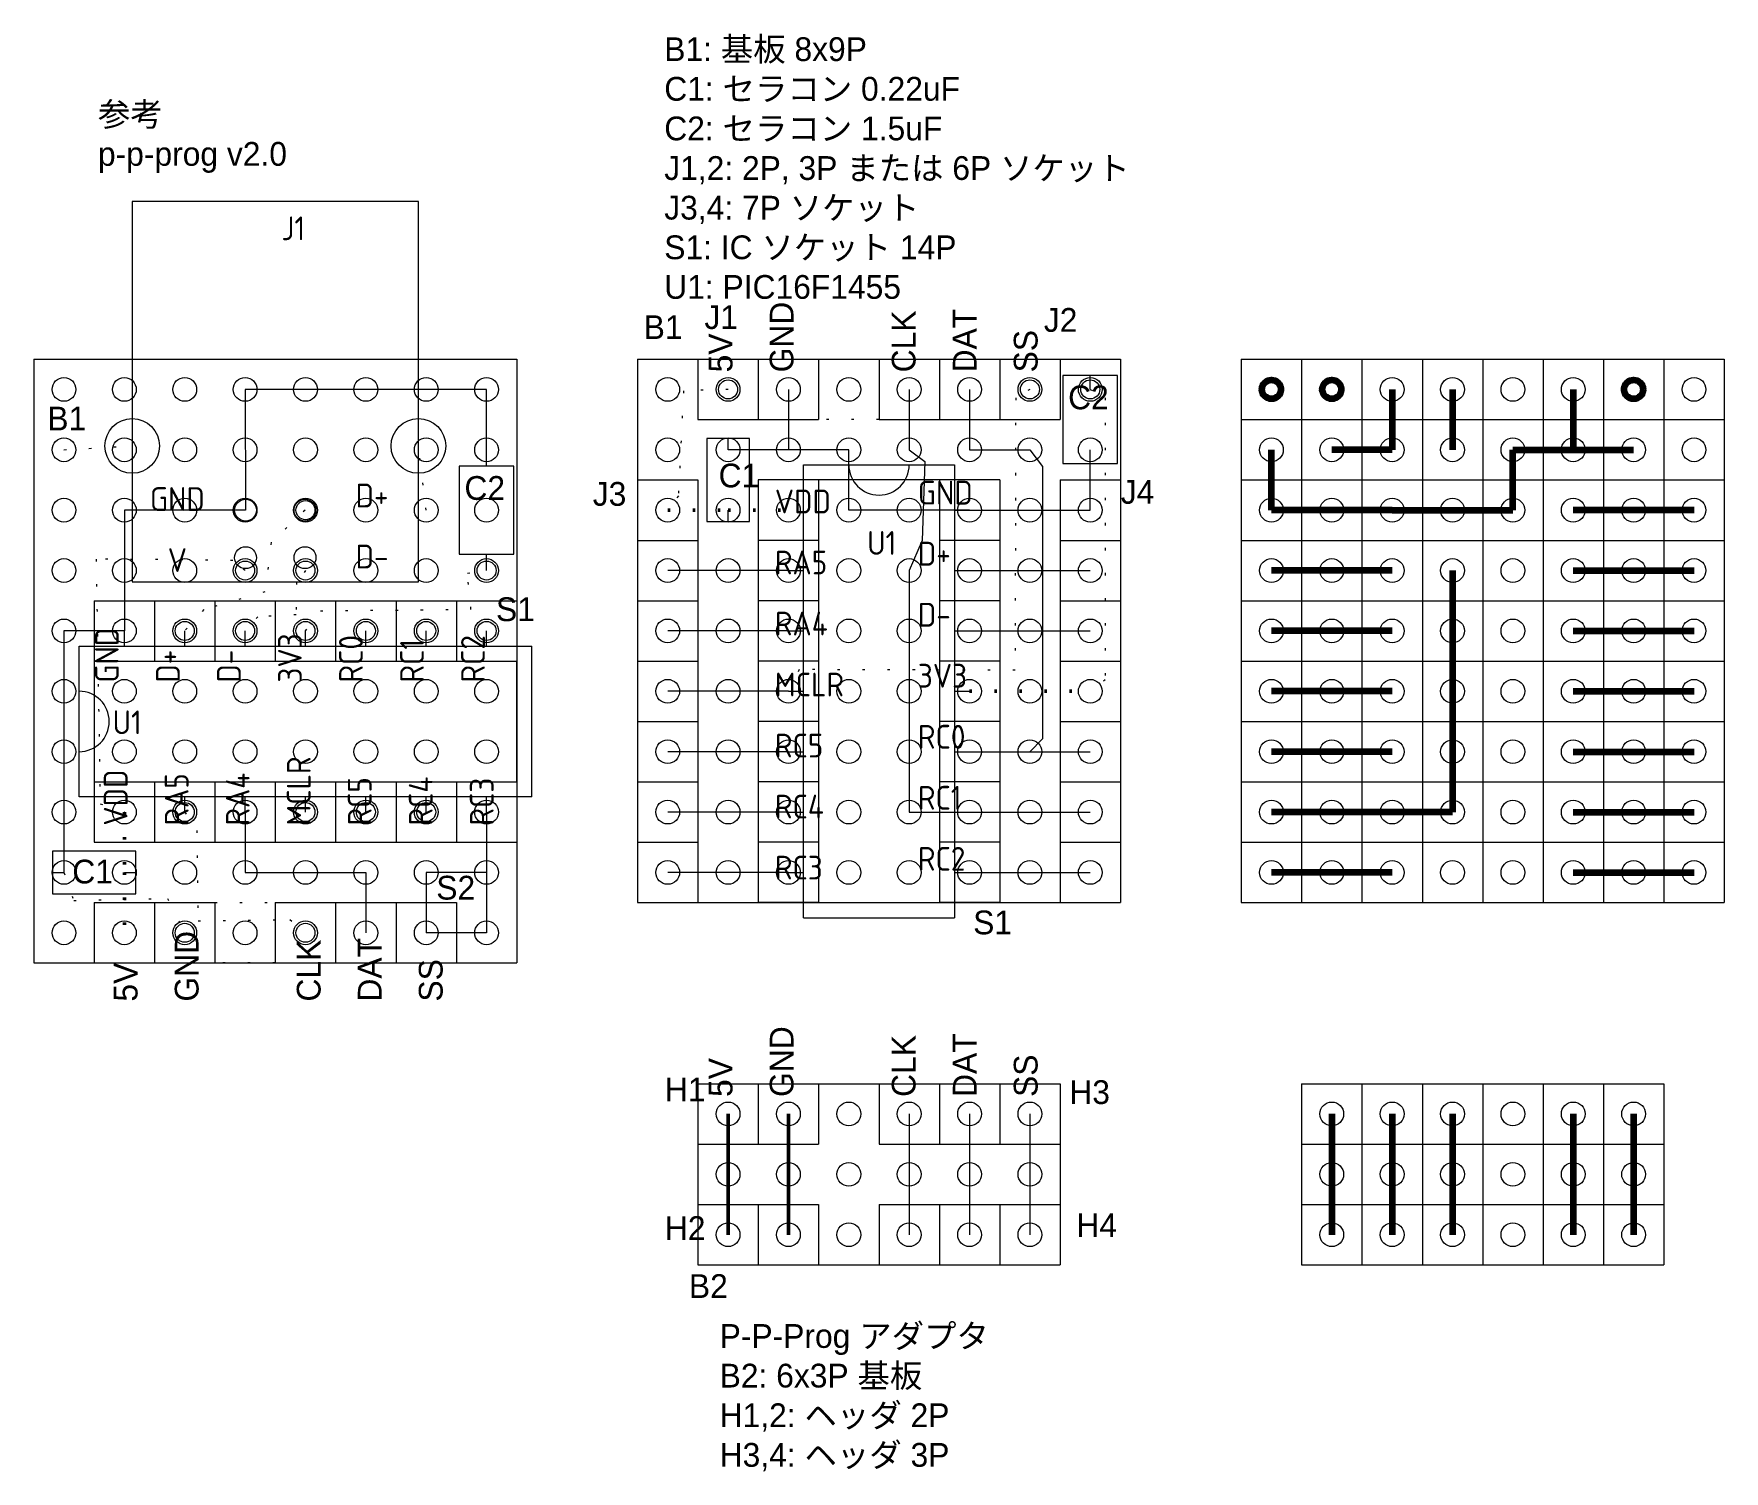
# Model space of a CAD drawing. Extents: x -26.7 to 44.4, y -45.5 to 15.
import ezdxf

# ---------------------------------------------------------------- set-up
doc = ezdxf.new("R2010")
doc.units = 0
doc.linetypes.add('DOTTINY', pattern=[0.9525, 0, -0.9525])
doc.layers.get('0').update_dxf_attribs({"linetype": 'CONTINUOUS', "lineweight": 9})
for name, color, linetype, lineweight in [('0_GND', 7, 'CONTINUOUS', 15), ('5V line', 1, 'CONTINUOUS', 15), ('condenser', 5, 'CONTINUOUS', 15)]:
    doc.layers.add(name, color=color, linetype=linetype, lineweight=lineweight)
for name, color, linetype, lineweight, true_color in [('0_wire', 92, 'CONTINUOUS', 15, 0x00c800), ('3.3V line', 40, 'CONTINUOUS', 15, 0xffaa00), ('micon', 216, 'CONTINUOUS', 15, 0x800080), ('resister', 132, 'CONTINUOUS', 15, 0x00c6c6), ('socket_header', 56, 'CONTINUOUS', 15, 0x808000), ('terminal', 16, 'CONTINUOUS', 15, 0x800000), ('universal_board', 253, 'CONTINUOUS', 15, 0xa0a0a4)]:
    doc.layers.add(name, color=color, linetype=linetype, lineweight=lineweight, true_color=true_color)
doc.styles.add('iso', font='iso')
doc.styles.add('kst32b', font='kst32b')
doc.styles.add('unicode', font='unicode')

msp = doc.modelspace()

# ---------------------------------------------------------------- linework, layer by layer
at = {"layer": '0_GND'}
for p, q in [((-7.62, 0), (-17.78, 0)), ((-17.78, 0), (-17.76, -5.08)), ((-7.62, -2.54), (-7.62, 0)), ((5.08, 0), (5.08, -2.54)), ((5.08, -2.54), (2.54, -2.54)), ((7.62, -2.54), (5.08, -2.54)), ((7.62, -5.08), (7.62, -2.54)), ((17.78, -5.08), (17.78, -2.54)), ((-17.76, -5.08), (-22.86, -5.08)), ((-22.86, -5.08), (-22.86, -10.16)), ((12.7, -5.08), (7.62, -5.08)), ((12.7, -5.08), (17.78, -5.08)), ((-22.86, -10.16), (-25.4, -10.16)), ((-25.4, -10.16), (-25.4, -20.32))]:
    msp.add_line(p, q, dxfattribs=at)
at = {"layer": '0_GND', "lineweight": 200}
for p, q in [((38.1, 0), (38.1, -2.54)), ((25.4, -5.08), (25.4, -2.54)), ((35.56, -5.08), (35.56, -2.54)), ((35.56, -2.54), (38.1, -2.54)), ((38.1, -2.54), (40.64, -2.54)), ((30.48, -5.08), (25.4, -5.08)), ((30.48, -5.08), (35.56, -5.08)), ((38.1, -30.48), (38.1, -35.56))]:
    msp.add_line(p, q, dxfattribs=at)
at = {"layer": '0_GND', "linetype": 'CONTINUOUS', "lineweight": 50}
msp.add_line((5.08, -30.48), (5.08, -35.56), dxfattribs=at)
at = {"layer": '0_GND'}
msp.add_circle((-20.32, -22.86), 0.4, dxfattribs=at)
at = {"layer": '0_wire'}
for p, q in [((10.16, 0), (10.16, -2.54)), ((12.7, 0), (12.7, -2.54)), ((12.7, -2.54), (15.24, -2.54)), ((5.08, -7.62), (0, -7.62)), ((10.16, -7.62), (10.16, -17.78)), ((12.7, -7.62), (17.78, -7.62)), ((5.08, -10.16), (0, -10.16)), ((12.7, -10.16), (17.78, -10.16)), ((5.08, -12.7), (0, -12.7)), ((5.08, -15.24), (0, -15.24)), ((12.7, -15.24), (17.78, -15.24)), ((-17.78, -17.78), (-17.78, -20.32)), ((-7.62, -17.78), (-7.62, -22.86)), ((5.08, -17.78), (0, -17.78)), ((10.16, -17.78), (12.7, -17.78)), ((12.7, -17.78), (17.78, -17.78)), ((-17.78, -20.32), (-12.7, -20.32)), ((-12.7, -20.32), (-12.7, -22.86)), ((-7.62, -20.32), (-10.16, -20.32)), ((-10.16, -20.32), (-10.16, -22.86)), ((5.08, -20.32), (0, -20.32)), ((12.7, -20.32), (17.78, -20.32)), ((-7.62, -22.86), (-10.16, -22.86)), ((10.16, -30.48), (10.16, -35.56)), ((12.7, -30.48), (12.7, -35.56)), ((15.24, -30.48), (15.24, -35.56))]:
    msp.add_line(p, q, dxfattribs=at)
at = {"layer": '0_wire', "lineweight": 200}
for p, q in [((33.02, 0), (33.02, -2.54)), ((30.48, 0), (30.48, -2.54)), ((30.48, -2.54), (27.94, -2.54)), ((30.48, -7.62), (25.4, -7.62)), ((33.02, -7.62), (33.02, -17.78)), ((38.1, -7.62), (43.18, -7.62)), ((30.48, -10.16), (25.4, -10.16)), ((38.1, -10.16), (43.18, -10.16)), ((38.1, -12.7), (43.18, -12.7)), ((30.48, -15.24), (25.4, -15.24)), ((38.1, -15.24), (43.18, -15.24)), ((30.48, -17.78), (25.4, -17.78)), ((33.02, -17.78), (30.48, -17.78)), ((38.1, -17.78), (43.18, -17.78)), ((30.48, -20.32), (25.4, -20.32)), ((38.1, -20.32), (43.18, -20.32)), ((27.94, -30.48), (27.94, -35.56)), ((30.48, -30.48), (30.48, -35.56)), ((33.02, -30.48), (33.02, -35.56))]:
    msp.add_line(p, q, dxfattribs=at)
at = {"layer": '0_wire'}
for centre in [(15.24, 0), (-15.24, -5.08), (-15.24, -7.62), (-20.32, -10.16), (-17.78, -10.16), (-12.7, -10.16), (-10.16, -10.16), (-7.62, -10.16), (-20.32, -17.78), (-15.24, -17.78), (-12.7, -17.78), (-10.16, -17.78), (-15.24, -22.86)]:
    msp.add_circle(centre, 0.4, dxfattribs=at)
at = {"layer": '0_wire', "lineweight": 200}
msp.add_circle((27.94, 0), 0.4, dxfattribs=at)
at = {"layer": '3.3V line', "linetype": 'DOTTINY', "lineweight": 50}
msp.add_line((12.7, -12.7), (17.78, -12.7), dxfattribs=at)
at = {"layer": '3.3V line', "lineweight": 200}
msp.add_line((30.48, -12.7), (25.4, -12.7), dxfattribs=at)
at = {"layer": '3.3V line'}
for centre in [(17.78, 0), (-7.62, -7.62), (-15.24, -10.16)]:
    msp.add_circle(centre, 0.4, dxfattribs=at)
at = {"layer": '3.3V line', "lineweight": 200}
msp.add_circle((25.4, 0), 0.4, dxfattribs=at)
at = {"layer": '5V line', "linetype": 'DOTTINY', "lineweight": 50}
for p, q in [((0, -5.08), (2.54, -5.08)), ((2.54, -5.08), (5.08, -5.08)), ((-22.86, -17.78), (-22.86, -20.32)), ((-22.86, -20.32), (-22.86, -22.86))]:
    msp.add_line(p, q, dxfattribs=at)
at = {"layer": '5V line', "lineweight": 200}
for p, q in [((40.64, -5.08), (38.1, -5.08)), ((43.18, -5.08), (40.64, -5.08)), ((40.64, -30.48), (40.64, -35.56))]:
    msp.add_line(p, q, dxfattribs=at)
at = {"layer": '5V line', "linetype": 'CONTINUOUS', "lineweight": 50}
msp.add_line((2.54, -30.48), (2.54, -35.56), dxfattribs=at)
at = {"layer": '5V line'}
for centre in [(2.54, 0), (-17.78, -7.62)]:
    msp.add_circle(centre, 0.4, dxfattribs=at)
at = {"layer": '5V line', "lineweight": 200}
msp.add_circle((40.64, 0), 0.4, dxfattribs=at)
at = {"layer": 'condenser'}
for p, q in [((18.93, 0.58), (16.63, 0.58)), ((16.63, 0.58), (16.63, -3.12)), ((17.78, 0), (17.78, 0.58)), ((18.93, -3.12), (18.93, 0.58)), ((3.44, -2.06), (1.64, -2.06)), ((1.64, -2.06), (1.64, -5.56)), ((2.54, -2.54), (2.54, -2.06)), ((3.44, -5.56), (3.44, -2.06)), ((-7.62, -3.23), (-7.62, -2.54)), ((17.78, -3.12), (17.78, -2.54)), ((-6.47, -3.23), (-8.77, -3.23)), ((-8.77, -3.23), (-8.77, -6.93)), ((-6.47, -6.93), (-6.47, -3.23)), ((16.63, -3.12), (18.93, -3.12)), ((1.64, -5.56), (3.44, -5.56)), ((2.54, -5.56), (2.54, -5.08)), ((-8.77, -6.93), (-6.47, -6.93)), ((-7.62, -7.62), (-7.62, -6.93)), ((-25.88, -19.42), (-25.88, -21.22)), ((-22.38, -19.42), (-25.88, -19.42)), ((-22.38, -21.22), (-22.38, -19.42)), ((-25.88, -20.32), (-25.4, -20.32)), ((-22.86, -20.32), (-22.38, -20.32)), ((-25.88, -21.22), (-22.38, -21.22))]:
    msp.add_line(p, q, dxfattribs=at)
at = {"layer": 'micon'}
for p, q in [((5.715, -22.225), (5.715, -3.175)), ((5.715, -3.175), (12.065, -3.175)), ((12.065, -3.175), (12.065, -22.225)), ((12.065, -5.08), (12.7, -5.08)), ((5.08, -7.62), (5.715, -7.62)), ((12.065, -7.62), (12.7, -7.62)), ((-22.86, -10.795), (-22.86, -10.16)), ((-20.32, -10.795), (-20.32, -10.16)), ((-17.78, -10.795), (-17.78, -10.16)), ((-15.24, -10.795), (-15.24, -10.16)), ((-12.7, -10.795), (-12.7, -10.16)), ((-10.16, -10.795), (-10.16, -10.16)), ((-7.62, -10.795), (-7.62, -10.16)), ((5.08, -10.16), (5.715, -10.16)), ((12.065, -10.16), (12.7, -10.16)), ((-24.765, -10.795), (-5.715, -10.795)), ((-24.765, -17.145), (-24.765, -10.795)), ((-5.715, -17.145), (-5.715, -10.795)), ((5.08, -12.7), (5.715, -12.7)), ((12.065, -12.7), (12.7, -12.7)), ((5.08, -15.24), (5.715, -15.24)), ((12.065, -15.24), (12.7, -15.24)), ((-5.715, -17.145), (-24.765, -17.145)), ((-20.32, -17.78), (-20.32, -17.145)), ((-17.78, -17.78), (-17.78, -17.145)), ((-15.24, -17.78), (-15.24, -17.145)), ((-12.7, -17.78), (-12.7, -17.145)), ((-10.16, -17.78), (-10.16, -17.145)), ((-7.62, -17.78), (-7.62, -17.145)), ((5.08, -17.78), (5.715, -17.78)), ((12.065, -17.78), (12.7, -17.78)), ((5.08, -20.32), (5.715, -20.32)), ((12.065, -20.32), (12.7, -20.32)), ((5.715, -22.225), (12.065, -22.225))]:
    msp.add_line(p, q, dxfattribs=at)
for centre, start, end in [((8.89, -3.175), 180, 0), ((-24.765, -13.97), 270, 90)]:
    msp.add_arc(centre, 1.27, start, end, dxfattribs=at)
at = {"layer": 'resister', "linetype": 'DOTTINY', "lineweight": 15}
for p, q in [((-25.4, -2.54), (-22.53, -2.38)), ((-10.16, -5.08), (-10.49, -2.38))]:
    msp.add_line(p, q, dxfattribs=at)
at = {"layer": 'resister', "linetype": 'DOTTINY'}
for points in [[(2.54, 0), (0.667, -0.063), (0.448, -4.477), (0, -5.08)], [(15.24, 0), (14.642, -0.358), (14.615, -11.814), (5.527, -11.786), (5.08, -12.7)], [(17.78, 0), (18.411, -0.356), (18.411, -12.211), (17.78, -12.7)], [(-15.26, -5.08), (-16.683, -6.433), (-16.943, -8.516), (-19.514, -9.264), (-20.32, -10.16)], [(-17.78, -7.62), (-18.296, -7.192), (-24.048, -7.135), (-23.876, -17.437), (-22.86, -17.78)], [(-15.24, -7.62), (-15.617, -8.11), (-15.634, -9.479), (-17.244, -9.565), (-17.78, -10.16)], [(-15.24, -10.16), (-14.604, -9.31), (-8.28, -9.252), (-8.423, -7.736), (-7.62, -7.62)], [(-20.32, -17.78), (-19.812, -18.553), (-19.755, -22.359), (-15.892, -22.302), (-15.24, -22.86)], [(-25.4, -20.32), (-24.992, -21.5), (-21.043, -21.414), (-20.32, -22.86)]]:
    msp.add_lwpolyline(points, dxfattribs=at)
at = {"layer": 'resister'}
for points in [[(10.16, -2.54), (10.815, -3.029), (10.704, -6.361), (10.16, -7.62)], [(15.24, -2.54), (15.771, -3.25), (15.771, -14.705), (15.24, -15.24)]]:
    msp.add_lwpolyline(points, dxfattribs=at)
at = {"layer": 'socket_header'}
for p, q in [((1.27, 1.27), (1.27, -1.27)), ((1.27, 1.27), (3.81, 1.27)), ((3.81, 1.27), (3.81, -1.27)), ((3.81, 1.27), (3.81, -1.27)), ((3.81, 1.27), (6.35, 1.27)), ((6.35, 1.27), (6.35, -1.27)), ((8.89, 1.27), (8.89, -1.27)), ((8.89, 1.27), (11.43, 1.27)), ((11.43, 1.27), (11.43, -1.27)), ((11.43, 1.27), (11.43, -1.27)), ((11.43, 1.27), (13.97, 1.27)), ((13.97, 1.27), (13.97, -1.27)), ((13.97, 1.27), (13.97, -1.27)), ((13.97, 1.27), (16.51, 1.27)), ((16.51, 1.27), (16.51, -1.27)), ((1.27, -1.27), (3.81, -1.27)), ((3.81, -1.27), (6.35, -1.27)), ((8.89, -1.27), (11.43, -1.27)), ((11.43, -1.27), (13.97, -1.27)), ((13.97, -1.27), (16.51, -1.27)), ((-1.27, -3.81), (-1.27, -6.35)), ((-1.27, -3.81), (1.27, -3.81)), ((1.27, -3.81), (1.27, -6.35)), ((6.35, -3.81), (3.81, -3.81)), ((3.81, -3.81), (3.81, -6.35)), ((6.35, -3.81), (6.35, -6.35)), ((11.43, -3.81), (6.35, -3.81)), ((13.97, -3.81), (11.43, -3.81)), ((11.43, -3.81), (11.43, -6.35)), ((13.97, -3.81), (13.97, -6.35)), ((16.51, -3.81), (16.51, -6.35)), ((16.51, -3.81), (19.05, -3.81)), ((19.05, -3.81), (19.05, -6.35)), ((-1.27, -6.35), (1.27, -6.35)), ((-1.27, -6.35), (-1.27, -8.89)), ((-1.27, -6.35), (1.27, -6.35)), ((1.27, -6.35), (1.27, -8.89)), ((6.35, -6.35), (3.81, -6.35)), ((6.35, -6.35), (3.81, -6.35)), ((3.81, -6.35), (3.81, -8.89)), ((6.35, -6.35), (6.35, -8.89)), ((13.97, -6.35), (11.43, -6.35)), ((13.97, -6.35), (11.43, -6.35)), ((11.43, -6.35), (11.43, -8.89)), ((13.97, -6.35), (13.97, -8.89)), ((16.51, -6.35), (19.05, -6.35)), ((16.51, -6.35), (16.51, -8.89)), ((16.51, -6.35), (19.05, -6.35)), ((19.05, -6.35), (19.05, -8.89)), ((-24.13, -8.89), (-24.13, -11.43)), ((-24.13, -8.89), (-21.59, -8.89)), ((-21.59, -8.89), (-21.59, -11.43)), ((-21.59, -8.89), (-21.59, -11.43)), ((-21.59, -8.89), (-19.05, -8.89)), ((-19.05, -8.89), (-19.05, -11.43)), ((-19.05, -8.89), (-19.05, -11.43)), ((-19.05, -8.89), (-16.51, -8.89)), ((-16.51, -8.89), (-16.51, -11.43)), ((-16.51, -8.89), (-16.51, -11.43)), ((-16.51, -8.89), (-13.97, -8.89)), ((-13.97, -8.89), (-13.97, -11.43)), ((-13.97, -8.89), (-13.97, -11.43)), ((-13.97, -8.89), (-11.43, -8.89)), ((-11.43, -8.89), (-11.43, -11.43)), ((-11.43, -8.89), (-11.43, -11.43)), ((-11.43, -8.89), (-8.89, -8.89)), ((-8.89, -8.89), (-8.89, -11.43)), ((-8.89, -8.89), (-8.89, -11.43)), ((-8.89, -8.89), (-6.35, -8.89)), ((-6.35, -8.89), (-6.35, -11.43)), ((-1.27, -8.89), (1.27, -8.89)), ((-1.27, -8.89), (-1.27, -11.43)), ((-1.27, -8.89), (1.27, -8.89)), ((1.27, -8.89), (1.27, -11.43)), ((6.35, -8.89), (3.81, -8.89)), ((6.35, -8.89), (3.81, -8.89)), ((3.81, -8.89), (3.81, -11.43)), ((6.35, -8.89), (6.35, -11.43)), ((13.97, -8.89), (11.43, -8.89)), ((13.97, -8.89), (11.43, -8.89)), ((11.43, -8.89), (11.43, -11.43)), ((13.97, -8.89), (13.97, -11.43)), ((16.51, -8.89), (19.05, -8.89)), ((16.51, -8.89), (16.51, -11.43)), ((16.51, -8.89), (19.05, -8.89)), ((19.05, -8.89), (19.05, -11.43)), ((-24.13, -11.43), (-21.59, -11.43)), ((-24.13, -11.43), (-24.13, -16.51)), ((-21.59, -11.43), (-19.05, -11.43)), ((-19.05, -11.43), (-16.51, -11.43)), ((-16.51, -11.43), (-13.97, -11.43)), ((-13.97, -11.43), (-11.43, -11.43)), ((-11.43, -11.43), (-8.89, -11.43)), ((-8.89, -11.43), (-6.35, -11.43)), ((-6.35, -16.51), (-6.35, -11.43)), ((-1.27, -11.43), (1.27, -11.43)), ((-1.27, -11.43), (-1.27, -13.97)), ((-1.27, -11.43), (1.27, -11.43)), ((1.27, -11.43), (1.27, -13.97)), ((6.35, -11.43), (3.81, -11.43)), ((6.35, -11.43), (3.81, -11.43)), ((3.81, -11.43), (3.81, -13.97)), ((6.35, -11.43), (6.35, -13.97)), ((13.97, -11.43), (11.43, -11.43)), ((13.97, -11.43), (11.43, -11.43)), ((11.43, -11.43), (11.43, -13.97)), ((13.97, -11.43), (13.97, -13.97)), ((16.51, -11.43), (19.05, -11.43)), ((16.51, -11.43), (16.51, -13.97)), ((16.51, -11.43), (19.05, -11.43)), ((19.05, -11.43), (19.05, -13.97)), ((-1.27, -13.97), (1.27, -13.97)), ((-1.27, -13.97), (-1.27, -16.51)), ((-1.27, -13.97), (1.27, -13.97)), ((1.27, -13.97), (1.27, -16.51)), ((6.35, -13.97), (3.81, -13.97)), ((6.35, -13.97), (3.81, -13.97)), ((3.81, -13.97), (3.81, -16.51)), ((6.35, -13.97), (6.35, -16.51)), ((13.97, -13.97), (11.43, -13.97)), ((13.97, -13.97), (11.43, -13.97)), ((11.43, -13.97), (11.43, -16.51)), ((13.97, -13.97), (13.97, -16.51)), ((16.51, -13.97), (19.05, -13.97)), ((16.51, -13.97), (16.51, -16.51)), ((16.51, -13.97), (19.05, -13.97)), ((19.05, -13.97), (19.05, -16.51)), ((-24.13, -16.51), (-24.13, -19.05)), ((-24.13, -16.51), (-21.59, -16.51)), ((-21.59, -16.51), (-21.59, -19.05)), ((-21.59, -16.51), (-21.59, -19.05)), ((-21.59, -16.51), (-19.05, -16.51)), ((-19.05, -16.51), (-19.05, -19.05)), ((-19.05, -16.51), (-19.05, -19.05)), ((-19.05, -16.51), (-16.51, -16.51)), ((-16.51, -16.51), (-16.51, -19.05)), ((-16.51, -16.51), (-16.51, -19.05)), ((-16.51, -16.51), (-13.97, -16.51)), ((-13.97, -16.51), (-13.97, -19.05)), ((-13.97, -16.51), (-13.97, -19.05)), ((-13.97, -16.51), (-11.43, -16.51)), ((-11.43, -16.51), (-11.43, -19.05)), ((-11.43, -16.51), (-11.43, -19.05)), ((-11.43, -16.51), (-8.89, -16.51)), ((-8.89, -16.51), (-8.89, -19.05)), ((-8.89, -16.51), (-8.89, -19.05)), ((-8.89, -16.51), (-6.35, -16.51)), ((-6.35, -16.51), (-6.35, -19.05)), ((-1.27, -16.51), (1.27, -16.51)), ((-1.27, -16.51), (-1.27, -19.05)), ((-1.27, -16.51), (1.27, -16.51)), ((1.27, -16.51), (1.27, -19.05)), ((6.35, -16.51), (3.81, -16.51)), ((6.35, -16.51), (3.81, -16.51)), ((3.81, -16.51), (3.81, -19.05)), ((6.35, -16.51), (6.35, -19.05)), ((13.97, -16.51), (11.43, -16.51)), ((13.97, -16.51), (11.43, -16.51)), ((11.43, -16.51), (11.43, -19.05)), ((13.97, -16.51), (13.97, -19.05)), ((16.51, -16.51), (19.05, -16.51)), ((16.51, -16.51), (16.51, -19.05)), ((16.51, -16.51), (19.05, -16.51)), ((19.05, -16.51), (19.05, -19.05)), ((-24.13, -19.05), (-21.59, -19.05)), ((-21.59, -19.05), (-19.05, -19.05)), ((-19.05, -19.05), (-16.51, -19.05)), ((-16.51, -19.05), (-13.97, -19.05)), ((-13.97, -19.05), (-11.43, -19.05)), ((-11.43, -19.05), (-8.89, -19.05)), ((-8.89, -19.05), (-6.35, -19.05)), ((-1.27, -19.05), (1.27, -19.05)), ((-1.27, -19.05), (-1.27, -21.59)), ((-1.27, -19.05), (1.27, -19.05)), ((1.27, -19.05), (1.27, -21.59)), ((6.35, -19.05), (3.81, -19.05)), ((6.35, -19.05), (3.81, -19.05)), ((3.81, -19.05), (3.81, -21.59)), ((6.35, -19.05), (6.35, -21.59)), ((13.97, -19.05), (11.43, -19.05)), ((13.97, -19.05), (11.43, -19.05)), ((11.43, -19.05), (11.43, -21.59)), ((13.97, -19.05), (13.97, -21.59)), ((16.51, -19.05), (19.05, -19.05)), ((16.51, -19.05), (16.51, -21.59)), ((16.51, -19.05), (19.05, -19.05)), ((19.05, -19.05), (19.05, -21.59)), ((-24.13, -21.59), (-24.13, -24.13)), ((-24.13, -21.59), (-21.59, -21.59)), ((-21.59, -21.59), (-21.59, -24.13)), ((-21.59, -21.59), (-21.59, -24.13)), ((-21.59, -21.59), (-19.05, -21.59)), ((-19.05, -21.59), (-19.05, -24.13)), ((-16.51, -21.59), (-16.51, -24.13)), ((-16.51, -21.59), (-13.97, -21.59)), ((-13.97, -21.59), (-13.97, -24.13)), ((-13.97, -21.59), (-13.97, -24.13)), ((-13.97, -21.59), (-11.43, -21.59)), ((-11.43, -21.59), (-11.43, -24.13)), ((-11.43, -21.59), (-11.43, -24.13)), ((-11.43, -21.59), (-8.89, -21.59)), ((-8.89, -21.59), (-8.89, -24.13)), ((-1.27, -21.59), (1.27, -21.59)), ((6.35, -21.59), (3.81, -21.59)), ((6.35, -21.59), (11.43, -21.59)), ((13.97, -21.59), (11.43, -21.59)), ((16.51, -21.59), (19.05, -21.59)), ((-24.13, -24.13), (-21.59, -24.13)), ((-21.59, -24.13), (-19.05, -24.13)), ((-16.51, -24.13), (-13.97, -24.13)), ((-13.97, -24.13), (-11.43, -24.13)), ((-11.43, -24.13), (-8.89, -24.13)), ((1.27, -29.21), (1.27, -31.75)), ((1.27, -29.21), (3.81, -29.21)), ((3.81, -29.21), (3.81, -31.75)), ((3.81, -29.21), (3.81, -31.75)), ((3.81, -29.21), (6.35, -29.21)), ((6.35, -29.21), (6.35, -31.75)), ((8.89, -29.21), (8.89, -31.75)), ((8.89, -29.21), (11.43, -29.21)), ((11.43, -29.21), (11.43, -31.75)), ((11.43, -29.21), (11.43, -31.75)), ((11.43, -29.21), (13.97, -29.21)), ((13.97, -29.21), (13.97, -31.75)), ((13.97, -29.21), (13.97, -31.75)), ((13.97, -29.21), (16.51, -29.21)), ((16.51, -29.21), (16.51, -31.75)), ((1.27, -31.75), (3.81, -31.75)), ((3.81, -31.75), (6.35, -31.75)), ((8.89, -31.75), (11.43, -31.75)), ((11.43, -31.75), (13.97, -31.75)), ((13.97, -31.75), (16.51, -31.75)), ((1.27, -34.29), (1.27, -36.83)), ((1.27, -34.29), (3.81, -34.29)), ((3.81, -34.29), (3.81, -36.83)), ((3.81, -34.29), (3.81, -36.83)), ((3.81, -34.29), (6.35, -34.29)), ((6.35, -34.29), (6.35, -36.83)), ((8.89, -34.29), (8.89, -36.83)), ((8.89, -34.29), (11.43, -34.29)), ((11.43, -34.29), (11.43, -36.83)), ((11.43, -34.29), (11.43, -36.83)), ((11.43, -34.29), (13.97, -34.29)), ((13.97, -34.29), (13.97, -36.83)), ((13.97, -34.29), (13.97, -36.83)), ((13.97, -34.29), (16.51, -34.29)), ((16.51, -34.29), (16.51, -36.83)), ((1.27, -36.83), (3.81, -36.83)), ((3.81, -36.83), (6.35, -36.83)), ((8.89, -36.83), (11.43, -36.83)), ((11.43, -36.83), (13.97, -36.83)), ((13.97, -36.83), (16.51, -36.83))]:
    msp.add_line(p, q, dxfattribs=at)
at = {"layer": 'socket_header', "linetype": 'DOTTINY'}
for p, q in [((6.35, 1.27), (8.89, 1.27)), ((8.89, -1.27), (6.35, -1.27)), ((-19.05, -21.59), (-16.51, -21.59)), ((-16.51, -24.13), (-19.05, -24.13))]:
    msp.add_line(p, q, dxfattribs=at)
at = {"layer": 'terminal'}
for p, q in [((-22.53, 7.9), (-22.53, -8.1)), ((-10.49, 7.9), (-22.53, 7.9)), ((-10.49, -8.1), (-10.49, 7.9)), ((-22.53, -8.1), (-10.49, -8.1))]:
    msp.add_line(p, q, dxfattribs=at)
for centre, radius in [((-22.53, -2.38), 1.15), ((-10.49, -2.38), 1.15), ((-17.76, -5.08), 0.46), ((-15.26, -5.08), 0.46), ((-17.76, -7.08), 0.46), ((-15.26, -7.08), 0.46)]:
    msp.add_circle(centre, radius, dxfattribs=at)
at = {"layer": 'universal_board'}
for p, q in [((-26.67, 1.27), (-26.67, -24.13)), ((-26.67, 1.27), (-6.35, 1.27)), ((-6.35, 1.27), (-6.35, -24.13)), ((-1.27, 1.27), (19.05, 1.27)), ((-1.27, 1.27), (-1.27, -21.59)), ((19.05, 1.27), (19.05, -21.59)), ((24.13, 1.27), (44.45, 1.27)), ((24.13, 1.27), (24.13, -21.59)), ((26.67, 1.27), (26.67, -21.59)), ((29.21, 1.27), (29.21, -21.59)), ((31.75, 1.27), (31.75, -21.59)), ((34.29, 1.27), (34.29, -21.59)), ((36.83, 1.27), (36.83, -21.59)), ((39.37, 1.27), (39.37, -21.59)), ((41.91, 1.27), (41.91, -21.59)), ((44.45, 1.27), (44.45, -21.59)), ((24.13, -1.27), (44.45, -1.27)), ((24.13, -3.81), (44.45, -3.81)), ((24.13, -6.35), (44.45, -6.35)), ((24.13, -8.89), (44.45, -8.89)), ((24.13, -11.43), (44.45, -11.43)), ((24.13, -13.97), (44.45, -13.97)), ((24.13, -16.51), (44.45, -16.51)), ((24.13, -19.05), (44.45, -19.05)), ((-1.27, -21.59), (19.05, -21.59)), ((24.13, -21.59), (44.45, -21.59)), ((-26.67, -24.13), (-6.35, -24.13)), ((1.27, -29.21), (16.51, -29.21)), ((1.27, -29.21), (1.27, -36.83)), ((16.51, -29.21), (16.51, -36.83)), ((26.67, -29.21), (41.91, -29.21)), ((26.67, -29.21), (26.67, -36.83)), ((29.21, -29.21), (29.21, -36.83)), ((31.75, -29.21), (31.75, -36.83)), ((34.29, -29.21), (34.29, -36.83)), ((36.83, -29.21), (36.83, -36.83)), ((39.37, -29.21), (39.37, -36.83)), ((41.91, -29.21), (41.91, -36.83)), ((26.67, -31.75), (41.91, -31.75)), ((26.67, -34.29), (41.91, -34.29)), ((1.27, -36.83), (16.51, -36.83)), ((26.67, -36.83), (41.91, -36.83))]:
    msp.add_line(p, q, dxfattribs=at)
for centre in [(-25.4, 0), (-22.86, 0), (-20.32, 0), (-17.78, 0), (-15.24, 0), (-12.7, 0), (-10.16, 0), (-7.62, 0), (0, 0), (2.54, 0), (5.08, 0), (7.62, 0), (10.16, 0), (12.7, 0), (15.24, 0), (17.78, 0), (25.4, 0), (27.94, 0), (30.48, 0), (33.02, 0), (35.56, 0), (38.1, 0), (40.64, 0), (43.18, 0), (-25.4, -2.54), (-22.86, -2.54), (-20.32, -2.54), (-17.78, -2.54), (-15.24, -2.54), (-12.7, -2.54), (-10.16, -2.54), (-7.62, -2.54), (0, -2.54), (2.54, -2.54), (5.08, -2.54), (7.62, -2.54), (10.16, -2.54), (12.7, -2.54), (15.24, -2.54), (17.78, -2.54), (25.4, -2.54), (27.94, -2.54), (30.48, -2.54), (33.02, -2.54), (35.56, -2.54), (38.1, -2.54), (40.64, -2.54), (43.18, -2.54), (-25.4, -5.08), (-22.86, -5.08), (-20.32, -5.08), (-17.78, -5.08), (-15.24, -5.08), (-12.7, -5.08), (-10.16, -5.08), (-7.62, -5.08), (0, -5.08), (2.54, -5.08), (5.08, -5.08), (7.62, -5.08), (10.16, -5.08), (12.7, -5.08), (15.24, -5.08), (17.78, -5.08), (25.4, -5.08), (27.94, -5.08), (30.48, -5.08), (33.02, -5.08), (35.56, -5.08), (38.1, -5.08), (40.64, -5.08), (43.18, -5.08), (-25.4, -7.62), (-22.86, -7.62), (-20.32, -7.62), (-17.78, -7.62), (-15.24, -7.62), (-12.7, -7.62), (-10.16, -7.62), (-7.62, -7.62), (0, -7.62), (2.54, -7.62), (5.08, -7.62), (7.62, -7.62), (10.16, -7.62), (12.7, -7.62), (15.24, -7.62), (17.78, -7.62), (25.4, -7.62), (27.94, -7.62), (30.48, -7.62), (33.02, -7.62), (35.56, -7.62), (38.1, -7.62), (40.64, -7.62), (43.18, -7.62), (-25.4, -10.16), (-22.86, -10.16), (-20.32, -10.16), (-17.78, -10.16), (-15.24, -10.16), (-12.7, -10.16), (-10.16, -10.16), (-7.62, -10.16), (0, -10.16), (2.54, -10.16), (5.08, -10.16), (7.62, -10.16), (10.16, -10.16), (12.7, -10.16), (15.24, -10.16), (17.78, -10.16), (25.4, -10.16), (27.94, -10.16), (30.48, -10.16), (33.02, -10.16), (35.56, -10.16), (38.1, -10.16), (40.64, -10.16), (43.18, -10.16), (-25.4, -12.7), (-22.86, -12.7), (-20.32, -12.7), (-17.78, -12.7), (-15.24, -12.7), (-12.7, -12.7), (-10.16, -12.7), (-7.62, -12.7), (0, -12.7), (2.54, -12.7), (5.08, -12.7), (7.62, -12.7), (10.16, -12.7), (12.7, -12.7), (15.24, -12.7), (17.78, -12.7), (25.4, -12.7), (27.94, -12.7), (30.48, -12.7), (33.02, -12.7), (35.56, -12.7), (38.1, -12.7), (40.64, -12.7), (43.18, -12.7), (-25.4, -15.24), (-22.86, -15.24), (-20.32, -15.24), (-17.78, -15.24), (-15.24, -15.24), (-12.7, -15.24), (-10.16, -15.24), (-7.62, -15.24), (0, -15.24), (2.54, -15.24), (5.08, -15.24), (7.62, -15.24), (10.16, -15.24), (12.7, -15.24), (15.24, -15.24), (17.78, -15.24), (25.4, -15.24), (27.94, -15.24), (30.48, -15.24), (33.02, -15.24), (35.56, -15.24), (38.1, -15.24), (40.64, -15.24), (43.18, -15.24), (-25.4, -17.78), (-22.86, -17.78), (-20.32, -17.78), (-17.78, -17.78), (-15.24, -17.78), (-12.7, -17.78), (-10.16, -17.78), (-7.62, -17.78), (0, -17.78), (2.54, -17.78), (5.08, -17.78), (7.62, -17.78), (10.16, -17.78), (12.7, -17.78), (15.24, -17.78), (17.78, -17.78), (25.4, -17.78), (27.94, -17.78), (30.48, -17.78), (33.02, -17.78), (35.56, -17.78), (38.1, -17.78), (40.64, -17.78), (43.18, -17.78), (-25.4, -20.32), (-22.86, -20.32), (-20.32, -20.32), (-17.78, -20.32), (-15.24, -20.32), (-12.7, -20.32), (-10.16, -20.32), (-7.62, -20.32), (0, -20.32), (2.54, -20.32), (5.08, -20.32), (7.62, -20.32), (10.16, -20.32), (12.7, -20.32), (15.24, -20.32), (17.78, -20.32), (25.4, -20.32), (27.94, -20.32), (30.48, -20.32), (33.02, -20.32), (35.56, -20.32), (38.1, -20.32), (40.64, -20.32), (43.18, -20.32), (-25.4, -22.86), (-22.86, -22.86), (-20.32, -22.86), (-17.78, -22.86), (-15.24, -22.86), (-12.7, -22.86), (-10.16, -22.86), (-7.62, -22.86), (2.54, -30.48), (5.08, -30.48), (7.62, -30.48), (10.16, -30.48), (12.7, -30.48), (15.24, -30.48), (27.94, -30.48), (30.48, -30.48), (33.02, -30.48), (35.56, -30.48), (38.1, -30.48), (40.64, -30.48), (2.54, -33.02), (5.08, -33.02), (7.62, -33.02), (10.16, -33.02), (12.7, -33.02), (15.24, -33.02), (27.94, -33.02), (30.48, -33.02), (33.02, -33.02), (35.56, -33.02), (38.1, -33.02), (40.64, -33.02), (2.54, -35.56), (5.08, -35.56), (7.62, -35.56), (10.16, -35.56), (12.7, -35.56), (15.24, -35.56), (27.94, -35.56), (30.48, -35.56), (33.02, -35.56), (35.56, -35.56), (38.1, -35.56), (40.64, -35.56)]:
    msp.add_circle(centre, 0.5, dxfattribs=at)

# ---------------------------------------------------------------- texts
at = {"char_height": 1, "attachment_point": 4, "style": 'kst32b'}
for s, insert, width in [('B1: 基板 8x9P\\PC1: セラコン 0.22uF\\PC2: セラコン 1.5uF\\PJ1,2: 2P, 3P または 6P ソケット\\PJ3,4: 7P ソケット\\PS1: IC ソケット 14P\\PU1: PIC16F1455\\P', (-0.145, 9.305), 21.07333), ('参考\\Pp-p-prog v2.0', (-23.972, 10.591), 9.24444), ('P-P-Prog アダプタ\\PB2: 6x3P 基板\\PH1,2: ヘッダ 2P\\PH3,4: ヘッダ 3P', (2.186, -42.415), 12.04333)]:
    msp.add_mtext(s, dxfattribs=dict(at, insert=insert, width=width))
at = {"layer": 'condenser', "char_height": 1, "attachment_point": 4, "line_spacing_factor": 1.54}
for s, insert, width, style in [('C2', (16.847, -0.344), 1.22222, 'unicode'), ('C1', (2.142, -3.629), 1.20222, 'kst32b'), ('C2', (-8.553, -4.154), 1.22222, 'unicode'), ('C1', (-25.049, -20.291), 1, 'unicode')]:
    msp.add_mtext(s, dxfattribs=dict(at, insert=insert, width=width, style=style))
at = {"layer": 'micon', "char_height": 1, "attachment_point": 4, "line_spacing_factor": 1.54, "style": 'iso'}
for s, insert, width in [('VDD\\PRA5\\PRA4\\PMCLR\\PRC5\\PRC4\\PRC3', (4.508, -12.416), 3.11111), ('GND\\PD+\\PD-\\P3V3\\PRC0\\PRC1\\PRC2', (10.525, -12.046), 2.33333), ('U1', (8.393, -6.461), 1.11111), ('U1', (-23.354, -14.007), 1.11111)]:
    msp.add_mtext(s, dxfattribs=dict(at, insert=insert, width=width))
at = {"layer": 'micon', "char_height": 1, "attachment_point": 4, "rotation": 90, "line_spacing_factor": 1.54, "style": 'iso'}
for s, insert, width in [('GND\\PD+\\PD-\\P3V3\\PRC0\\PRC1\\PRC2', (-15.894, -12.335), 2.33333), ('VDD\\PRA5\\PRA4\\PMCLR\\PRC5\\PRC4\\PRC3', (-15.524, -18.352), 3.11111)]:
    msp.add_mtext(s, dxfattribs=dict(at, insert=insert, width=width))
at = {"layer": 'socket_header', "char_height": 1, "width": 2.12667, "attachment_point": 4, "rotation": 90, "line_spacing_factor": 1.54, "style": 'kst32b'}
for insert in [(8.651, 0.716), (-16.381, -25.753), (8.651, -29.764)]:
    msp.add_mtext('5V\\PGND\\P\\PCLK\\PDAT\\PSS', dxfattribs=dict(at, insert=insert))
at = {"layer": 'socket_header', "char_height": 1, "attachment_point": 4, "line_spacing_factor": 1.54, "style": 'kst32b'}
for s, insert, width in [('J1', (1.547, 3.034), 1.13222), ('J2', (15.826, 2.915), 1.23667), ('J3', (-3.153, -4.403), 1.20111), ('J4', (19.063, -4.319), 1.23667), ('S1', (-7.225, -9.255), 1.16667), ('S2', (-9.736, -20.969), 1.27111), ('S1', (12.852, -22.431), 1.16667), ('H1', (-0.119, -29.451), 1.09778), ('H3', (16.897, -29.57), 1.16667), ('H2', (-0.119, -35.282), 1.20222), ('H4', (17.195, -35.163), 1.20222)]:
    msp.add_mtext(s, dxfattribs=dict(at, insert=insert, width=width))
at = {"layer": 'terminal', "char_height": 1, "attachment_point": 5, "line_spacing_factor": 1.54, "style": 'iso'}
for s, insert, width in [('J1', (-15.752, 6.776), 0.88889), ('GND\\PV', (-20.63, -5.897), 2.33333), ('D+\\PD-', (-12.439, -5.749), 1.33333)]:
    msp.add_mtext(s, dxfattribs=dict(at, insert=insert, width=width))
at = {"layer": 'universal_board', "char_height": 1, "attachment_point": 4, "line_spacing_factor": 1.54, "style": 'kst32b'}
for s, insert, width in [('B1', (-1.011, 2.618), 1.20222), ('B1', (-26.101, -1.225), 1.20222), ('B2', (0.892, -37.722), 1.30667)]:
    msp.add_mtext(s, dxfattribs=dict(at, insert=insert, width=width))

doc.saveas('drawing.dxf')
